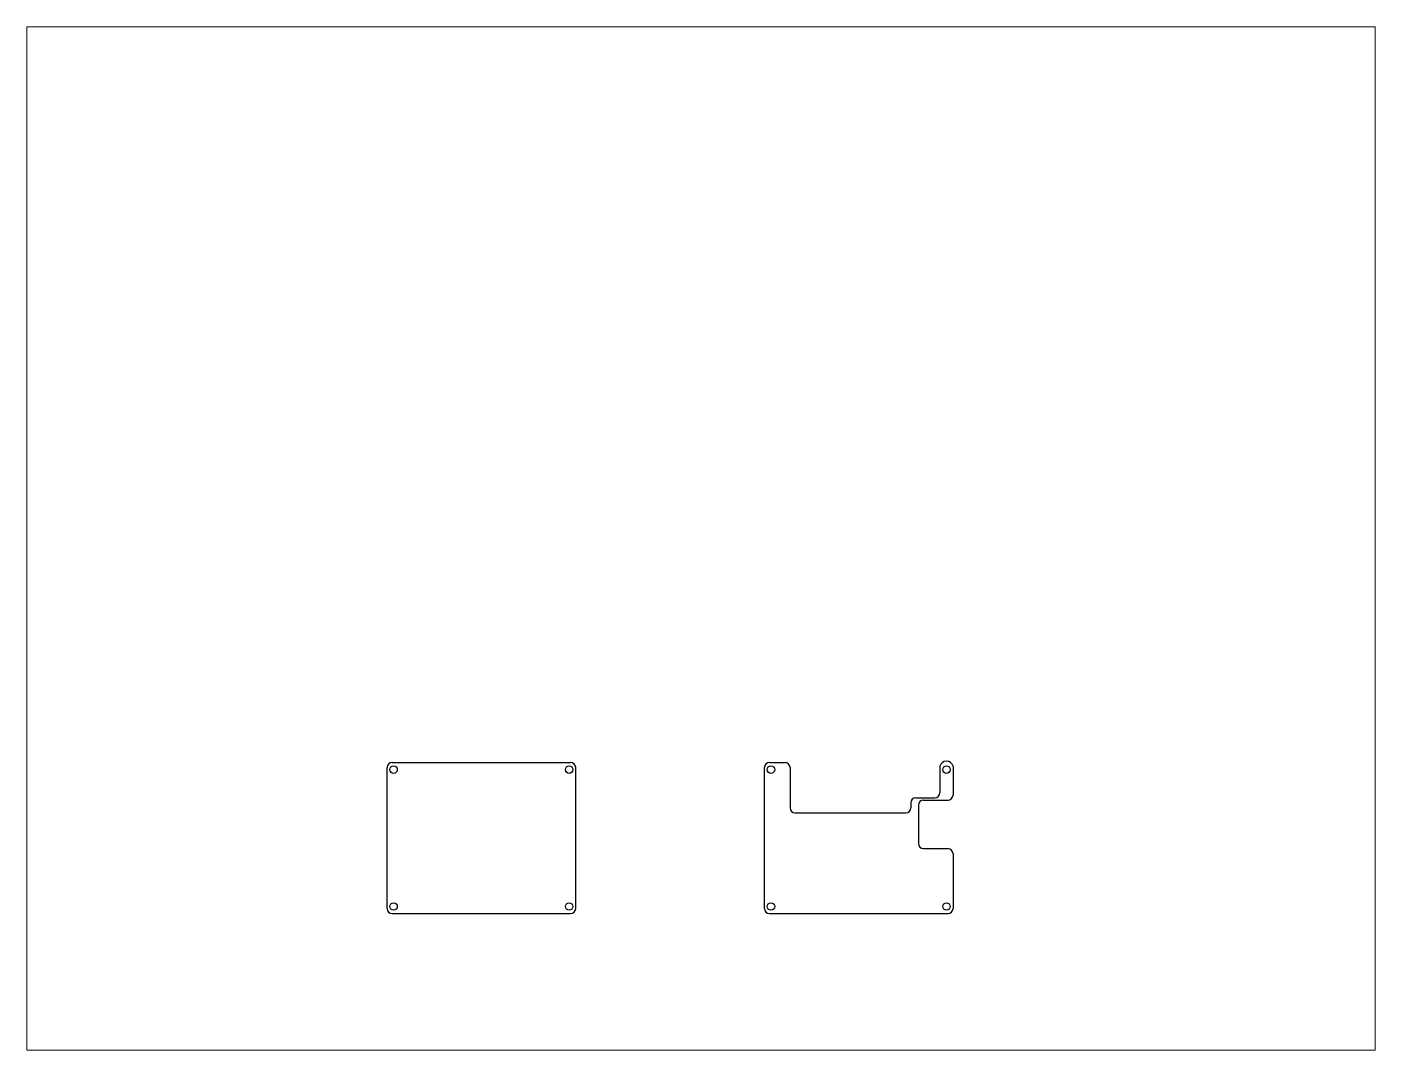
# Paper-space layout 'Presentación1' of a CAD drawing. Extents: x 26 to 231, y 20 to 176.
# The model-space entities are those that its viewports show. They can reach past a viewport. Long polylines and large blocks are cut down to what shows.
import ezdxf

# ---------------------------------------------------------------- set-up
doc = ezdxf.new("R2010")
doc.units = 13
doc.layers.add('Principal', color=7, linetype='Continuous')

msp = doc.modelspace()

# ---------------------------------------------------------------- linework, layer by layer
at = {"layer": 'Principal'}
for p, q in [((50.19, 52.95), (50.19, 108.95)), ((52.19, 110.95), (123.19, 110.95)), ((125.19, 52.95), (125.19, 108.95)), ((200.19, 52.95), (200.19, 108.95)), ((202.19, 110.95), (208.39, 110.95)), ((210.39, 108.95), (210.39, 92.95)), ((269.99, 109.56), (269.99, 98.98)), ((275.19, 109.56), (275.19, 98.05)), ((260.39, 96.98), (267.99, 96.98)), ((258.39, 94.98), (258.39, 92.95)), ((261.39, 94.05), (261.39, 78.75)), ((263.39, 96.05), (273.19, 96.05)), ((212.39, 90.95), (256.39, 90.95)), ((263.39, 76.75), (273.19, 76.75)), ((275.19, 74.75), (275.19, 52.95)), ((52.19, 50.95), (123.19, 50.95)), ((202.19, 50.95), (273.19, 50.95))]:
    msp.add_line(p, q, dxfattribs=at)
for centre in [(52.79, 108.15), (122.59, 108.15), (202.79, 108.15), (272.59, 108.15), (52.79, 53.75), (122.59, 53.75), (202.79, 53.75), (272.59, 53.75)]:
    msp.add_circle(centre, 1.5, dxfattribs=at)
for centre, radius, start, end in [((52.19, 108.95), 2, 90, 180), ((123.19, 108.95), 2, 0, 90), ((202.19, 108.95), 2, 90, 180), ((208.39, 108.95), 2, 0, 90), ((272.59, 108.86), 2.69, 15.1893, 164.8107), ((260.39, 94.98), 2, 90, 180), ((267.99, 98.98), 2, 270, 0), ((273.19, 98.05), 2, 270, 0), ((212.39, 92.95), 2, 180, 270), ((256.39, 92.95), 2, 270, 0), ((263.39, 94.05), 2, 90, 180), ((263.39, 78.75), 2, 180, 270), ((273.19, 74.75), 2, 0, 90), ((52.19, 52.95), 2, 180, 270), ((123.19, 52.95), 2, 270, 0), ((202.19, 52.95), 2, 180, 270), ((273.19, 52.95), 2, 270, 0)]:
    msp.add_arc(centre, radius, start, end, dxfattribs=at)

psp = doc.layouts.new('Presentación1')

# ---------------------------------------------------------------- viewports
at = {"layer": '0'}
psp.add_viewport(center=(128.5, 97.5), size=(205.6, 156), view_center_point=(175, 200), view_height=406.5753, dxfattribs=at)

doc.saveas('drawing.dxf')
